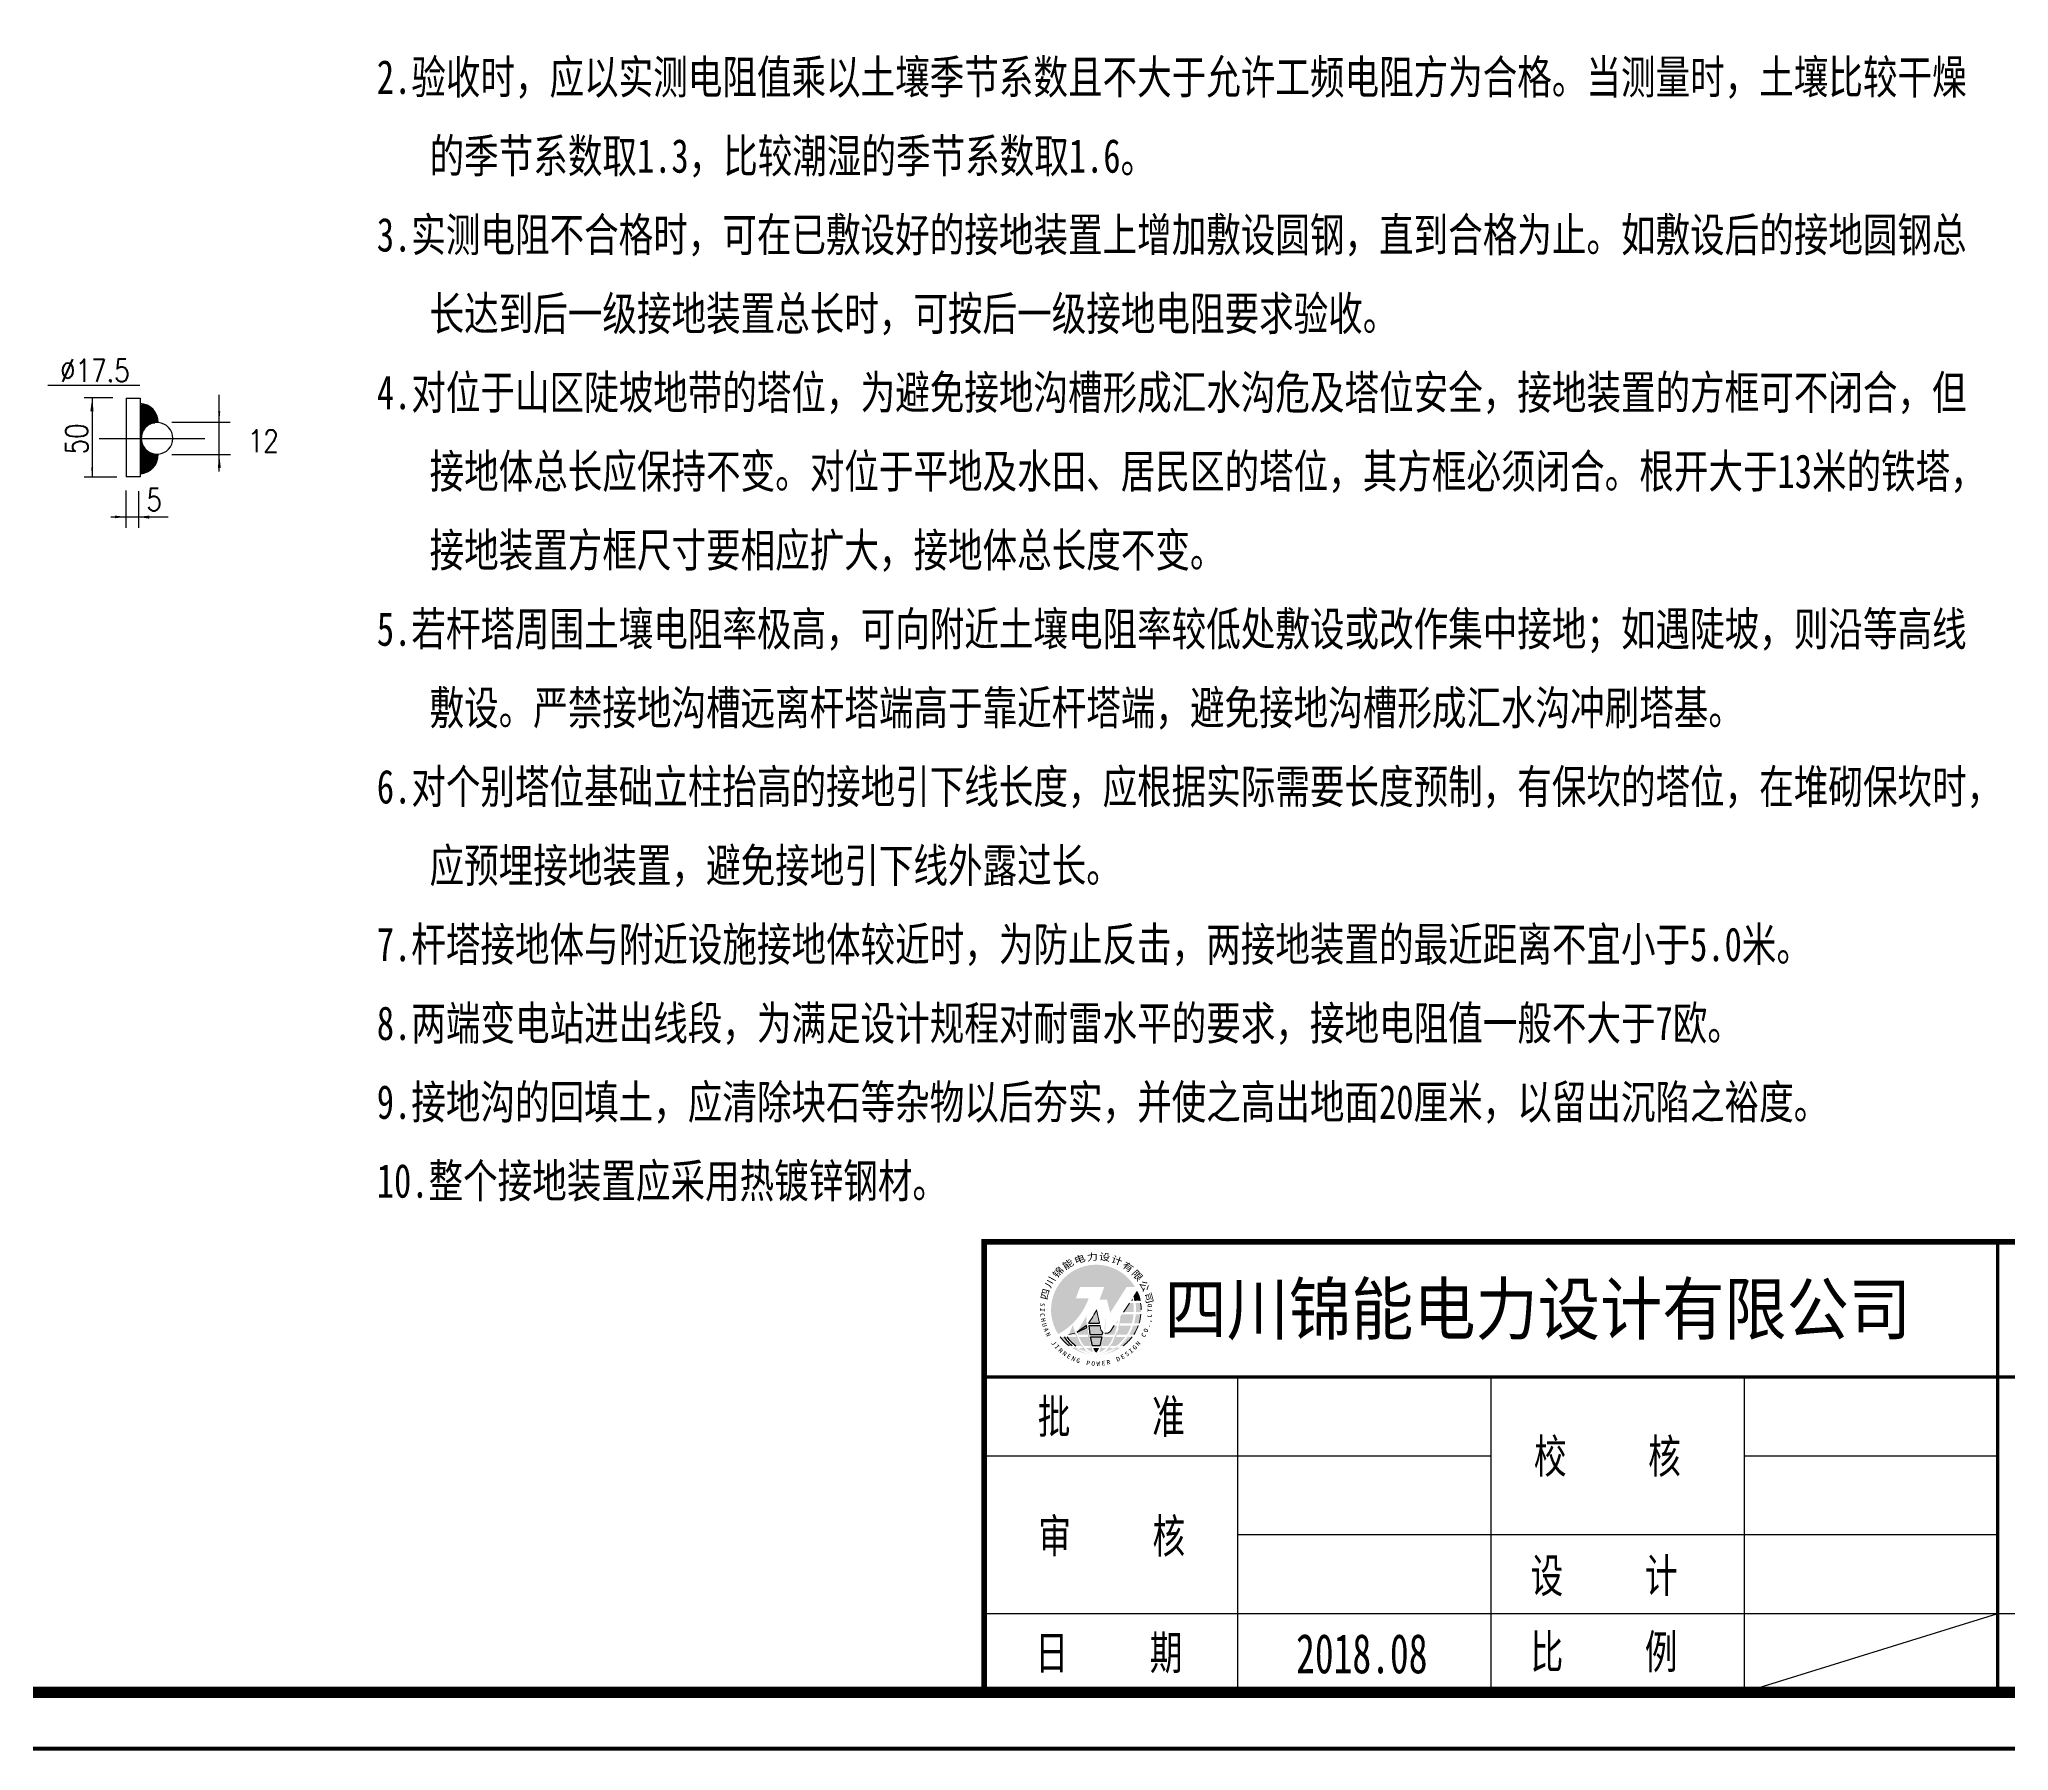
# Model space of a CAD drawing. Extents: x 457 to 4918, y -67 to 391.
# Drawn here: x 3851.5 to 4026.3, y -65.3 to 86.6 of the extents above; entities that cross this region are included whole.
import ezdxf
from ezdxf.enums import TextEntityAlignment as Align

# ---------------------------------------------------------------- set-up
doc = ezdxf.new("R2010")
doc.units = 0
doc.header["$LTSCALE"] = 40
doc.header["$MEASUREMENT"] = 0
doc.layers.get('0').update_dxf_attribs({"linetype": 'CONTINUOUS'})
for name, color, linetype in [('1', 2, 'CONTINUOUS'), ('TK', 1, 'CONTINUOUS'), ('图框', 7, 'CONTINUOUS'), ('图框－字', 40, 'CONTINUOUS')]:
    doc.layers.add(name, color=color, linetype=linetype)
doc.styles.add('AA', font='romans', dxfattribs={"width": 0.75, "bigfont": 'HZTXT'})
doc.styles.add('TT宋体', font='', dxfattribs={"width": 0.7, "oblique": 1, "height": 1})
doc.styles.add('宋体', font='', dxfattribs={"height": 3.75})
doc.styles.add('宋体-0.71', font='', dxfattribs={"width": 0.71})
doc.styles.add('宋体-0.8', font='', dxfattribs={"width": 0.8})
doc.styles.add('宋体-0.9', font='', dxfattribs={"width": 0.9})
doc.styles.add('宋体－0.71', font='', dxfattribs={"width": 0.71})
doc.styles.get('TT宋体').set_extended_font_data('FangSong_GB2312')
doc.styles.get('宋体').set_extended_font_data('宋体')
doc.styles.get('宋体-0.71').set_extended_font_data('SimSun')
doc.styles.get('宋体-0.8').set_extended_font_data('SimSun')
doc.styles.get('宋体-0.9').set_extended_font_data('SimSun')
doc.styles.get('宋体－0.71').set_extended_font_data('SimSun')

# ---------------------------------------------------------------- blocks, each defined once
blk = doc.blocks.new('*X24')
at = {"color": 0, "linetype": 'Continuous'}
for p, q in [((353.8576530644643, 487), (353.9424347446309, 487)), ((353.8576530644643, 486.9), (354.3752236620197, 486.9)), ((353.8576530644643, 486.8), (354.5922034594302, 486.8)), ((353.8576530644643, 486.7), (354.751795669562, 486.7)), ((353.8576530644643, 486.6), (354.8794205172557, 486.6)), ((353.8576530644643, 486.5), (354.9853257700307, 486.5)), ((353.8576530644643, 486.4), (355.0748759599626, 486.4)), ((353.8576530644643, 486.3), (355.1512927315625, 486.3)), ((353.8576530644643, 486.2), (355.216681886005, 486.2)), ((353.8576530644643, 486.1), (355.2724992558982, 486.1)), ((353.8576530644643, 486), (355.3197900951117, 486)), ((353.8576530644643, 485.9), (355.3593233854236, 485.9)), ((353.8576530644643, 485.8), (355.3916721702188, 485.8)), ((353.8576530644643, 485.7), (355.4172638820336, 485.7)), ((353.8576530644643, 485.6), (355.436412851888, 485.6)), ((353.8576530644643, 485.5), (355.4493415872503, 485.5)), ((353.8576530644643, 485.4), (355.4561945308005, 485.4)), ((353.8576530644643, 485.3), (355.1579232753101, 485.3)), ((353.8576530644643, 485.2), (354.8033105061186, 485.2)), ((353.8576530644643, 485.0999999999999), (354.6127224744218, 485.0999999999999)), ((353.8576530644643, 485), (354.4729969691462, 485)), ((353.8576530644643, 484.9), (354.3624893514031, 484.9)), ((353.8576530644643, 484.7999999999998), (354.2722440737993, 484.7999999999998)), ((353.8576530644643, 484.7), (354.1975256685311, 484.7)), ((353.8576530644643, 484.6), (354.1354846437875, 484.6)), ((353.8576530644643, 484.4999999999998), (354.0842676604577, 484.4999999999998)), ((353.8576530644643, 484.4), (354.0426100699907, 484.4)), ((353.8576530644643, 484.2999999999998), (354.0096257952608, 484.2999999999998)), ((353.8576530644643, 484.2), (353.984689895236, 484.2)), ((353.8576530644643, 484.1), (353.9673694504601, 484.1)), ((353.8576530644643, 484), (353.9573819743708, 484)), ((353.8576530644643, 483.9), (353.9545709403095, 483.9)), ((353.8576530644643, 483.8), (353.9588931018889, 483.8)), ((353.8576530644643, 483.7), (353.9704150988047, 483.7)), ((353.8576530644643, 483.6), (353.9893187066442, 483.6)), ((353.8576530644643, 483.4999999999998), (354.0159157281644, 483.4999999999998)), ((353.8576530644643, 483.4), (354.0506755192179, 483.4)), ((353.8576530644643, 483.3), (354.0942712934427, 483.3)), ((353.8576530644643, 483.2), (354.1476572136111, 483.2)), ((353.8576530644643, 483.1), (354.2122005183602, 483.1)), ((353.8576530644643, 483), (354.2899213728559, 483)), ((353.8576530644643, 482.9), (354.3839680465239, 482.9)), ((353.8576530644643, 482.8), (354.4996883638162, 482.8)), ((353.8576530644643, 482.7), (354.6475911352525, 482.7)), ((353.8576530644643, 482.6), (354.8553050833255, 482.6)), ((353.8576530644643, 482.5), (355.4565684871022, 482.5)), ((353.8576530644643, 482.4), (355.4567859239289, 482.4)), ((353.8576530644643, 482.3), (355.4510087064711, 482.3)), ((353.8576530644643, 482.2), (355.4391739946622, 482.2)), ((353.8576530644643, 482.1), (355.4211502794322, 482.1)), ((353.8576530644643, 482), (355.3967298333388, 482)), ((353.8576530644643, 481.9), (355.3656160379922, 481.9)), ((353.8576530644643, 481.8), (355.3274036642557, 481.8)), ((353.8576530644643, 481.7), (355.281548745609, 481.7)), ((353.8576530644643, 481.6), (355.2273221139298, 481.6)), ((353.8576530644643, 481.5), (355.1637357217035, 481.5)), ((353.8576530644643, 481.4), (355.0894206237659, 481.4)), ((353.8576530644643, 481.3), (355.0024122882547, 481.3)), ((353.8576530644643, 481.2), (354.8997402012966, 481.2)), ((353.8576530644643, 481.0999999999999), (354.77654629831, 481.0999999999999)), ((353.8576530644643, 481), (354.623828049719, 481)), ((353.8576530644643, 480.9), (354.4206222026978, 480.9)), ((353.8576530644643, 480.7999999999998), (354.0751001395033, 480.7999999999998))]:
    blk.add_line(p, q, dxfattribs=at)
blk = doc.blocks.new('锦能logo')
h = blk.add_hatch(color=5)
h.set_gradient(color1=(0, 0, 255), color2=(209, 209, 255), rotation=134.99999999999994, one_color=1, tint=0.9100000262260437, name='CURVED')
h.paths.add_polyline_path([(2956.981062167134, 7398.653929549574, 0.1437894166291007), (2957.616142303794, 7396.491219602932, 0.1827803456007146), (2960.321191244089, 7399.67334109557), (2959.18015398389, 7399.67334109557), (2959.553200110414, 7400.673341095568), (2961.705198880404, 7400.673341095568), (2961.291227192975, 7399.563634659838), (2961.944313963222, 7399.563634659838), (2962.22901424623, 7398.383151630135), (2963.6834255885, 7400.673341095568), (2964.433883768072, 7400.673341095568, 0.7651000113716319)])
h = blk.add_hatch(color=256)
edge = h.paths.add_edge_path()
edge.add_line((2964.636341288388, 7400.278409326524), (2964.359166231878, 7399.866872934381))
edge.add_ellipse((2960.981062167133, 7398.653929549574), major_axis=(0, 4), ratio=0.8862548494234943, start_angle=281.5369590328168, end_angle=287.6520596271704, ccw=False)
edge.add_line((2964.45445762818, 7399.453929549574), (2964.900245755586, 7399.453929549574))
edge.add_arc((2960.981062167133, 7398.653929549574), 3.999999999999951, 11.53695903281878, 23.96132766610068)
edge = h.paths.add_edge_path()
edge.add_spline(control_points=[(2964.250670857409, 7399.453929549574), (2964.238540475621, 7399.518107791411), (2964.224955721538, 7399.581923909233), (2964.209926932942, 7399.645289493854)], knot_values=[4.923285607825284, 4.923285607825284, 4.923285607825284, 4.923285607825284, 4.974821320729691, 4.974821320729691, 4.974821320729691, 4.974821320729691], degree=3, periodic=0)
edge.add_line((2964.209926932942, 7399.645289493854), (2964.081043547701, 7399.453929549574))
edge.add_line((2964.081043547701, 7399.453929549574), (2964.250670857409, 7399.453929549574))
h = blk.add_hatch(color=256)
edge = h.paths.add_edge_path()
edge.add_ellipse((2960.981062167133, 7398.653929549574), major_axis=(0, 4), ratio=0.2227920946588142, start_angle=112.99399430776069, end_angle=123.3670129692268, ccw=False)
edge.add_arc((2957.627393821145, 7401.120008587621), 4.758928899940781, 290.43028847167915, 302.16282589198244, ccw=False)
edge.add_spline(control_points=[(2959.288581126923, 7396.660427776624), (2959.311716001526, 7396.59007686566), (2959.336077830356, 7396.521201268988), (2959.361581253227, 7396.453929549574)], knot_values=[2.110626972965158, 2.110626972965158, 2.110626972965158, 2.110626972965158, 2.174523381089374, 2.174523381089374, 2.174523381089374, 2.174523381089374], degree=3, periodic=0)
edge.add_line((2959.361581253227, 7396.453929549574), (2960.236789836156, 7396.453929549574))
edge = h.paths.add_edge_path()
edge.add_ellipse((2960.981062167133, 7398.653929549574), major_axis=(0, 4), ratio=0.548638331573045, start_angle=120.9869532087852, end_angle=123.3670129692309, ccw=False)
edge.add_arc((2957.627393821145, 7401.120008587621), 4.75892889994079, 281.33658652327006, 288.02179753906887, ccw=False)
edge.add_line((2958.562867329798, 7396.453929549574), (2959.148248796764, 7396.453929549574))
edge = h.paths.add_edge_path()
edge.add_ellipse((2960.981062167133, 7398.653929549574), major_axis=(0, 4), ratio=0.8862548494234943, start_angle=126.86989764584419, end_angle=143.1301023541536, ccw=False)
edge.add_line((2958.145046648978, 7396.253929549574), (2957.781062167133, 7396.253929549574))
edge.add_arc((2960.981062167133, 7398.653929549574), 3.999999999999808, 216.869897645844, 233.130102354156)
edge.add_line((2958.581062167133, 7395.453929549574), (2958.854050528517, 7395.453929549574))
edge = h.paths.add_edge_path()
edge.add_ellipse((2960.981062167133, 7398.653929549574), major_axis=(0, 4), ratio=0.548638331573045, start_angle=126.869897645843, end_angle=143.1301023541535, ccw=False)
edge.add_line((2959.225419506099, 7396.253929549574), (2958.388133573606, 7396.253929549574))
edge.add_spline(control_points=[(2958.388133573605, 7396.253929549574), (2958.428873015288, 7396.197209226918), (2958.47105159217, 7396.141861338325), (2958.514584378582, 7396.087959601681)], knot_values=[2.251264128307453, 2.251264128307453, 2.251264128307453, 2.251264128307453, 2.308950918631056, 2.308950918631056, 2.308950918631056, 2.308950918631056], degree=3, periodic=0)
edge.add_spline(control_points=[(2958.514584378582, 7396.087959601681), (2958.579933067868, 7396.007045694479), (2958.648333350761, 7395.929390565147), (2958.719497950681, 7395.855243577877)], knot_values=[2.308950918631056, 2.308950918631056, 2.308950918631056, 2.308950918631056, 2.395546711078181, 2.395546711078181, 2.395546711078181, 2.395546711078181], degree=3, periodic=0)
edge.add_spline(control_points=[(2958.719497950681, 7395.855243577877), (2958.784879693385, 7395.787121797535), (2958.852594748059, 7395.721961178952), (2958.922420333952, 7395.659955102126)], knot_values=[2.395546711078181, 2.395546711078181, 2.395546711078181, 2.395546711078181, 2.475105702872351, 2.475105702872351, 2.475105702872351, 2.475105702872351], degree=3, periodic=0)
edge.add_spline(control_points=[(2958.922420333952, 7395.659955102126), (2958.998625351018, 7395.592284003029), (2959.07734416236, 7395.528370189746), (2959.158287177293, 7395.46846503519)], knot_values=[2.475105702872351, 2.475105702872351, 2.475105702872351, 2.475105702872351, 2.5619333928921, 2.5619333928921, 2.5619333928921, 2.5619333928921], degree=3, periodic=0)
edge.add_spline(control_points=[(2959.158287177293, 7395.46846503519), (2959.164869775819, 7395.463593316706), (2959.171467084271, 7395.458748109767), (2959.178078946897, 7395.453929549574)], knot_values=[2.5619333928921, 2.5619333928921, 2.5619333928921, 2.5619333928921, 2.568994555918444, 2.568994555918444, 2.568994555918444, 2.568994555918444], degree=3, periodic=0)
edge.add_line((2959.178078946897, 7395.453929549574), (2959.664330171358, 7395.453929549574))
edge = h.paths.add_edge_path()
edge.add_ellipse((2960.981062167133, 7398.653929549574), major_axis=(0, 4), ratio=0.2227920946588142, start_angle=126.8698976458474, end_angle=143.1301023541531, ccw=False)
edge.add_line((2960.268127464225, 7396.253929549574), (2959.44278636639, 7396.253929549574))
edge.add_spline(control_points=[(2959.44278636639, 7396.253929549574), (2959.566802330377, 7395.968304404979), (2959.711907769087, 7395.717357848514), (2959.885958734283, 7395.492582574107), (2959.901564914547, 7395.473031038098), (2959.917281615523, 7395.453929549574)], knot_values=[2.239461292921109, 2.239461292921109, 2.239461292921109, 2.239461292921109, 2.525164764367402, 2.525164764367402, 2.553069319174481, 2.553069319174481, 2.553069319174481, 2.553069319174481], degree=3, periodic=0)
edge.add_line((2959.917281615523, 7395.453929549574), (2960.446361139952, 7395.453929549574))
edge = h.paths.add_edge_path()
edge.add_ellipse((2960.981062167133, 7398.653929549574), major_axis=(0, 4), ratio=0.8862548494234943, start_angle=148.2116693829467, end_angle=179.9999999999962, ccw=False)
edge.add_line((2959.113607321071, 7395.253929549574), (2958.873931416562, 7395.253929549574))
edge.add_arc((2960.981062167133, 7398.653929549574), 4, 238.2116693829475, 269.9999999999968)
h = blk.add_hatch(color=256)
edge = h.paths.add_edge_path()
edge.add_line((2960.303633320672, 7397.453929549576), (2961.275626788034, 7397.453929549574))
edge.add_line((2961.275626788034, 7397.453929549574), (2961.028117067938, 7398.653859529253))
edge.add_arc((2949.396426195539, 7404.858068765025), 13.18288453989743, 325.8301632773273, 331.9250557706892, ccw=False)
h.paths.add_polyline_path([(2960.656764305257, 7395.45319312562), (2960.470422019384, 7396.254326736809), (2961.491919576964, 7396.254326736809), (2961.312051362964, 7395.45319312562)])
edge = h.paths.add_edge_path()
edge.add_line((2961.554203114296, 7396.67963156367), (2961.523220757679, 7396.454030657793))
edge.add_line((2961.523220757679, 7396.454030657793), (2960.438661576827, 7396.454030657792))
edge.add_line((2960.438661576827, 7396.454030657792), (2960.338518995747, 7397.25691873606))
edge.add_line((2960.338518995747, 7397.25691873606), (2961.331495671739, 7397.253929549575))
edge.add_line((2961.331495671739, 7397.253929549575), (2961.373950294682, 7397.011791336146))
edge.add_arc((2961.870947410163, 7397.066507578737), 0.4999999999999714, 186.2826018710461, 230.6920239323921)
h.paths.add_polyline_path([(2959.288296430605, 7396.660355698461), (2960.160759453479, 7397.090699799897), (2960.137815593471, 7397.262492086918)])
h = blk.add_hatch(color=256)
edge = h.paths.add_edge_path()
edge.add_spline(control_points=[(2964.321339429546, 7398.453929549575), (2964.333550000845, 7398.721104585125), (2964.320737977568, 7398.989764808892), (2964.28360268591, 7399.253929549574)], knot_values=[4.660048990562125, 4.660048990562125, 4.660048990562125, 4.660048990562125, 4.870036013834051, 4.870036013834051, 4.870036013834051, 4.870036013834051], degree=3, periodic=0)
edge.add_line((2964.28360268591, 7399.253929549574), (2963.946340973734, 7399.253929549574))
edge.add_line((2963.946340973734, 7399.253929549574), (2963.407530677874, 7398.453929549575))
edge.add_line((2963.407530677874, 7398.453929549575), (2964.321339429546, 7398.453929549575))
edge = h.paths.add_edge_path()
edge.add_line((2964.935806153789, 7399.253929549574), (2964.485973203536, 7399.253929549574))
edge.add_ellipse((2960.981062167133, 7398.653929549574), major_axis=(0, 4), ratio=0.8862548494234943, start_angle=267.13401601740213, end_angle=278.626926558679, ccw=False)
edge.add_line((2964.521647517566, 7398.453929549575), (2964.976059038221, 7398.453929549575))
edge.add_arc((2960.981062167133, 7398.653929549578), 3.999999999999986, 357.1340160173777, 359.9999999999757)
edge.add_arc((2960.981062167133, 7398.653929549573), 4, 1.13991e-11, 8.626926558690478)
edge = h.paths.add_edge_path()
edge.add_spline(control_points=[(2964.154284994874, 7397.453929549576), (2964.226842945412, 7397.701088076622), (2964.277265516587, 7397.956760359453), (2964.305052440105, 7398.228478990844), (2964.306294910523, 7398.241200859534), (2964.307479708482, 7398.253929549574)], knot_values=[4.392859425485228, 4.392859425485228, 4.392859425485228, 4.392859425485228, 4.597508568944722, 4.597508568944722, 4.607554696123628, 4.607554696123628, 4.607554696123628, 4.607554696123628], degree=3, periodic=0)
edge.add_line((2964.307479708481, 7398.253929549574), (2963.272828103908, 7398.253929549574))
edge.add_line((2963.27282810391, 7398.253929549574), (2963.152534636767, 7398.075323508726))
edge.add_ellipse((2960.981062167133, 7398.653929549574), major_axis=(0, 4), ratio=0.548638331573045, start_angle=252.54239687627899, end_angle=261.6829005567523, ccw=False)
edge.add_line((2963.074532614684, 7397.453929549574), (2964.154284994874, 7397.453929549574))
edge = h.paths.add_edge_path()
edge.add_line((2964.961011915561, 7398.253929549574), (2964.508311932138, 7398.253929549574))
edge.add_ellipse((2960.981062167133, 7398.653929549574), major_axis=(0, 4), ratio=0.8862548494234943, start_angle=252.5423968762787, end_angle=264.2608295227337, ccw=False)
edge.add_line((2964.362795140377, 7397.453929549574), (2964.796818972801, 7397.453929549574))
edge.add_arc((2960.981062167133, 7398.653929549573), 3.999999999999845, 342.5423968762892, 354.2608295227446)
edge = h.paths.add_edge_path()
edge.add_spline(control_points=[(2963.708071417149, 7396.453929549574), (2963.722060495244, 7396.476284119536), (2963.735835845721, 7396.498816594688), (2963.885982688607, 7396.750288058729), (2964.000270169787, 7396.996499318715), (2964.090091903094, 7397.253929549575)], knot_values=[4.097934744531436, 4.097934744531436, 4.097934744531436, 4.097934744531436, 4.119530461088637, 4.119530461088637, 4.337106801878666, 4.337106801878666, 4.337106801878666, 4.337106801878666], degree=3, periodic=0)
edge.add_line((2964.090091903094, 7397.253929549575), (2963.036809336644, 7397.253929549575))
edge.add_ellipse((2960.981062167133, 7398.653929549574), major_axis=(0, 4), ratio=0.548638331573045, start_angle=236.6329870307708, end_angle=249.5126848852783, ccw=False)
edge.add_line((2962.813875537502, 7396.453929549574), (2963.708071417149, 7396.453929549574))
edge = h.paths.add_edge_path()
edge.add_line((2964.728060966172, 7397.253929549575), (2964.301858023566, 7397.253929549575))
edge.add_ellipse((2960.981062167133, 7398.653929549574), major_axis=(0, 4), ratio=0.8862548494234943, start_angle=236.6329870307723, end_angle=249.51268488527768, ccw=False)
edge.add_line((2963.941737067337, 7396.453929549574), (2964.321720784831, 7396.453929549574))
edge.add_arc((2960.981062167133, 7398.653929549574), 3.999999999999916, 326.6329870307686, 339.5126848852755)
edge = h.paths.add_edge_path()
edge.add_spline(control_points=[(2962.784279539617, 7395.453929549574), (2963.0816886685, 7395.670685139674), (2963.349455536195, 7395.941706136047), (2963.573843342575, 7396.253929549574)], knot_values=[3.714253050741602, 3.714253050741602, 3.714253050741602, 3.714253050741602, 4.031885701711837, 4.031885701711837, 4.031885701711837, 4.031885701711837], degree=3, periodic=0)
edge.add_line((2963.573843342575, 7396.253929549574), (2962.736704828167, 7396.253929549574))
edge.add_ellipse((2960.981062167133, 7398.653929549574), major_axis=(0, 4), ratio=0.548638331573045, start_angle=216.8698976458475, end_angle=233.130102354157, ccw=False)
edge.add_line((2962.297794162909, 7395.453929549574), (2962.784279539617, 7395.453929549574))
edge = h.paths.add_edge_path()
edge.add_line((2964.181062167133, 7396.253929549574), (2963.817077685288, 7396.253929549574))
edge.add_ellipse((2960.981062167133, 7398.653929549574), major_axis=(0, 4), ratio=0.8862548494234943, start_angle=216.8698976458474, end_angle=233.1301023541559, ccw=False)
edge.add_line((2963.108073805749, 7395.453929549574), (2963.381062167134, 7395.453929549574))
edge.add_arc((2960.981062167133, 7398.653929549574), 3.999999999999961, 306.8698976458538, 323.1301023541625)
h = blk.add_hatch(color=256)
edge = h.paths.add_edge_path()
edge.add_ellipse((2960.981062167133, 7398.653929549574), major_axis=(0, 4), ratio=0.548638331573045, start_angle=148.2116693829451, end_angle=156.4349843470533, ccw=False)
edge.add_line((2959.825009467735, 7395.253929549574), (2959.487741293254, 7395.253929549574))
edge.add_spline(control_points=[(2959.487741293254, 7395.253929549574), (2959.497414595796, 7395.248441286056), (2959.50711107926, 7395.243007554984), (2959.705199304247, 7395.133381292929), (2959.901981436066, 7395.049746957019), (2960.103702934556, 7394.987501514934)], knot_values=[2.675861574488249, 2.675861574488249, 2.675861574488249, 2.675861574488249, 2.685596137520379, 2.685596137520379, 2.87426176627722, 2.87426176627722, 2.87426176627722, 2.87426176627722], degree=3, periodic=0)
edge = h.paths.add_edge_path()
edge.add_ellipse((2960.981062167133, 7398.653929549574), major_axis=(0, 4), ratio=0.2227920946588142, start_angle=148.2116693829511, end_angle=159.7350271753392, ccw=False)
edge.add_line((2960.511610093494, 7395.253929549574), (2960.102659638547, 7395.253929549574))
edge.add_spline(control_points=[(2960.102659638531, 7395.253929549589), (2960.271023879841, 7395.093847910067), (2960.447455135382, 7394.981508139252), (2960.639160360004, 7394.912288348518), (2960.655780749933, 7394.90669959402), (2960.672395110727, 7394.901526130303)], knot_values=[2.660182515614395, 2.660182515614395, 2.660182515614395, 2.660182515614395, 2.946025558428636, 2.946025558428636, 2.973172350748401, 2.973172350748401, 2.973172350748401, 2.973172350748401], degree=3, periodic=0)
edge = h.paths.add_edge_path(flags=17)
edge.add_spline(control_points=[(2961.858516553375, 7394.987577166084), (2962.070582387616, 7395.053111472752), (2962.277192669183, 7395.142258694488), (2962.474328626089, 7395.253929549574)], knot_values=[3.408957094167295, 3.408957094167295, 3.408957094167295, 3.408957094167295, 3.607306422438472, 3.607306422438472, 3.607306422438472, 3.607306422438472], degree=3, periodic=0)
edge.add_line((2962.474328626089, 7395.253929549574), (2962.137114866532, 7395.253929549574))
edge.add_ellipse((2960.981062167133, 7398.653929549574), major_axis=(0, 4), ratio=0.548638331573045, start_angle=203.5677259901119, end_angle=211.7883306170561, ccw=False)
edge = h.paths.add_edge_path()
edge.add_line((2963.088192917704, 7395.253929549574), (2962.848517013196, 7395.253929549574))
edge.add_ellipse((2960.981062167133, 7398.653929549574), major_axis=(0, 4), ratio=0.8862548494234943, start_angle=179.9999999999962, end_angle=211.7883306170542, ccw=False)
edge.add_arc((2960.981062167133, 7398.653929549574), 4, 269.9999999999968, 301.7883306170562)
h = blk.add_hatch(color=256)
edge = h.paths.add_edge_path()
edge.add_spline(control_points=[(2962.871261622121, 7397.453929549574), (2962.886847128583, 7397.541483108903), (2962.900749563246, 7397.630106074602), (2962.912924268924, 7397.719561386606)], knot_values=[4.39846764421691, 4.39846764421691, 4.39846764421691, 4.39846764421691, 4.469670888643411, 4.469670888643411, 4.469670888643411, 4.469670888643411], degree=3, periodic=0)
edge.add_line((2962.912924268924, 7397.719561386606), (2962.734017808048, 7397.453929549574))
edge.add_line((2962.734017808048, 7397.453929549574), (2962.871261622121, 7397.453929549574))
edge = h.paths.add_edge_path()
edge.add_spline(control_points=[(2962.600473923594, 7396.453929549574), (2962.640374726167, 7396.559172065085), (2962.677499260145, 7396.668319759509), (2962.757534068245, 7396.932966224926), (2962.797902888273, 7397.091194768968), (2962.832336246277, 7397.253929549575)], knot_values=[4.108645960211934, 4.108645960211934, 4.108645960211934, 4.108645960211934, 4.208607940612338, 4.208607940612338, 4.343707102819545, 4.343707102819545, 4.343707102819545, 4.343707102819545], degree=3, periodic=0)
edge.add_line((2962.832336246277, 7397.253929549575), (2962.599315234084, 7397.253929549575))
edge.add_line((2962.599315234084, 7397.253929549575), (2962.271781169773, 7396.767622488517))
edge.add_arc((2961.870947410164, 7397.066507578737), 0.4999999999999714, 255.2323980017045, 323.2896350481477, ccw=False)
edge.add_ellipse((2960.981062167133, 7398.653929549574), major_axis=(0, 4), ratio=0.2227920946588142, start_angle=236.6329870307735, end_angle=238.820130398395, ccw=False)
edge.add_line((2961.72533449811, 7396.453929549574), (2962.600473923594, 7396.453929549574))
edge = h.paths.add_edge_path()
edge.add_spline(control_points=[(2962.044765516351, 7395.453929549574), (2962.077254990169, 7395.493381026517), (2962.109265684618, 7395.534732932496), (2962.280280676527, 7395.769808874506), (2962.408222392252, 7395.997981287271), (2962.519292112041, 7396.253929549574)], knot_values=[3.730062961207603, 3.730062961207603, 3.730062961207603, 3.730062961207603, 3.787747146551102, 3.787747146551102, 4.043715071269597, 4.043715071269597, 4.043715071269597, 4.043715071269597], degree=3, periodic=0)
edge.add_line((2962.519292112041, 7396.253929549574), (2961.693996870041, 7396.253929549574))
edge.add_ellipse((2960.981062167133, 7398.653929549574), major_axis=(0, 4), ratio=0.2227920946588142, start_angle=216.869897645847, end_angle=233.1301023541516, ccw=False)
edge.add_line((2961.515763194314, 7395.453929549574), (2962.044765516351, 7395.453929549574))
edge = h.paths.add_edge_path()
edge.add_spline(control_points=[(2961.687206736099, 7395.108670120731), (2961.710849277093, 7395.126184182917), (2961.734401723015, 7395.144603203798), (2961.757839030544, 7395.1639211968)], knot_values=[3.526917542540041, 3.526917542540041, 3.526917542540041, 3.526917542540041, 3.566033487143058, 3.566033487143058, 3.566033487143058, 3.566033487143058], degree=3, periodic=0)
edge.add_spline(control_points=[(2961.757839030544, 7395.1639211968), (2961.791066722037, 7395.191308827008), (2961.824062991302, 7395.220503344761), (2961.856756475953, 7395.251487690944)], knot_values=[3.566033487143058, 3.566033487143058, 3.566033487143058, 3.566033487143058, 3.621489197586634, 3.621489197586634, 3.621489197586634, 3.621489197586634], degree=3, periodic=0)
edge.add_spline(control_points=[(2961.856756475953, 7395.251487690944), (2961.857614028328, 7395.252300412498), (2961.858471372382, 7395.25311436548), (2961.859328506827, 7395.253929549591)], knot_values=[3.621489197586634, 3.621489197586634, 3.621489197586634, 3.621489197586634, 3.622943804725669, 3.622943804725669, 3.622943804725669, 3.622943804725669], degree=3, periodic=0)
edge.add_line((2961.859328506811, 7395.253929549574), (2961.450514240773, 7395.253929549574))
edge.add_ellipse((2960.981062167133, 7398.653929549574), major_axis=(0, 4), ratio=0.2227920946588142, start_angle=200.2593301670574, end_angle=211.7883306170499, ccw=False)
edge.add_spline(control_points=[(2961.289646889723, 7394.901389705381), (2961.306832910057, 7394.9067557857), (2961.32402443564, 7394.91257148374), (2961.341222464831, 7394.918837188779)], knot_values=[3.309935535646116, 3.309935535646116, 3.309935535646116, 3.309935535646116, 3.338035074114368, 3.338035074114368, 3.338035074114368, 3.338035074114368], degree=3, periodic=0)
edge.add_spline(control_points=[(2961.341222464831, 7394.918837188779), (2961.358880588583, 7394.925270518653), (2961.376545568579, 7394.932178255442), (2961.399365473754, 7394.941710888665), (2961.404513032477, 7394.943903845129), (2961.409660913406, 7394.946139630558)], knot_values=[3.338035074114368, 3.338035074114368, 3.338035074114368, 3.338035074114368, 3.36688635248987, 3.36688635248987, 3.375288881217743, 3.375288881217743, 3.375288881217743, 3.375288881217743], degree=3, periodic=0)
edge.add_spline(control_points=[(2961.409660913406, 7394.946139630558), (2961.433397456778, 7394.956448691416), (2961.457140850442, 7394.967668326879), (2961.480866759613, 7394.979792719738)], knot_values=[3.375288881217743, 3.375288881217743, 3.375288881217743, 3.375288881217743, 3.4140323934231, 3.4140323934231, 3.4140323934231, 3.4140323934231], degree=3, periodic=0)
edge.add_spline(control_points=[(2961.480866759613, 7394.979792719738), (2961.503459204677, 7394.991337890781), (2961.526035795927, 7395.003703437707), (2961.548575522274, 7395.016884337836)], knot_values=[3.4140323934231, 3.4140323934231, 3.4140323934231, 3.4140323934231, 3.450925001616033, 3.450925001616033, 3.450925001616033, 3.450925001616033], degree=3, periodic=0)
edge.add_spline(control_points=[(2961.548575522274, 7395.016884337836), (2961.572467203149, 7395.030855841071), (2961.596317464107, 7395.04574344226), (2961.620101281948, 7395.061541159631)], knot_values=[3.450925001616033, 3.450925001616033, 3.450925001616033, 3.450925001616033, 3.49003046403729, 3.49003046403729, 3.49003046403729, 3.49003046403729], degree=3, periodic=0)
edge.add_spline(control_points=[(2961.620101281948, 7395.061541159631), (2961.642535885749, 7395.076442700357), (2961.664911371012, 7395.092154027529), (2961.687206736099, 7395.108670120731)], knot_values=[3.49003046403729, 3.49003046403729, 3.49003046403729, 3.49003046403729, 3.526917542540041, 3.526917542540041, 3.526917542540041, 3.526917542540041], degree=3, periodic=0)
h = blk.add_hatch(color=256)
edge = h.paths.add_edge_path()
edge.add_spline(control_points=[(2960.981062167194, 7394.853935159444), (2960.981727004263, 7394.854017897967), (2960.991820073574, 7394.85503193055), (2961.038327152559, 7394.893489684063), (2961.071455213247, 7394.93046201283), (2961.148447622351, 7395.051408580002), (2961.192914586096, 7395.141947061633), (2961.236713616394, 7395.253929549574)], knot_values=[3.169311877621223, 3.169311877621223, 3.169311877621223, 3.169311877621223, 3.323781551669673, 3.323781551669673, 3.478251225718127, 3.478251225718127, 3.660927202167009, 3.660927202167009, 3.660927202167009, 3.660927202167009], degree=3, periodic=0)
edge.add_line((2961.236713616394, 7395.253929549574), (2960.725135237765, 7395.253929549574))
edge.add_spline(control_points=[(2960.725135237765, 7395.253929549574), (2960.779769687456, 7395.113926995359), (2960.836751859494, 7395.007446897527), (2960.9219513646, 7394.892951199977), (2960.953212038973, 7394.867689729759), (2960.977467314246, 7394.854184245434), (2960.980650265171, 7394.853986420347), (2960.981062167138, 7394.853935159435)], knot_values=[2.62227151623049, 2.62227151623049, 2.62227151623049, 2.62227151623049, 2.850686360674083, 2.850686360674083, 3.018171193868113, 3.018171193868113, 3.113873434683093, 3.113873434683093, 3.113873434683093, 3.113873434683093], degree=3, periodic=0)
at = {"color": 7, "lineweight": 0}
for p, q in [((2964.636341288388, 7400.278409326524), (2964.359166231878, 7399.866872934381)), ((2961.275626788034, 7397.453929549574), (2961.028117067938, 7398.653859529253)), ((2963.946340973734, 7399.253929549574), (2963.407530677874, 7398.453929549575)), ((2961.373950294682, 7397.011791336146), (2961.331495671739, 7397.253929549575)), ((2962.599315234084, 7397.253929549575), (2962.271781169773, 7396.767622488517))]:
    blk.add_line(p, q, dxfattribs=at)
for p, q in [((2960.137815593471, 7397.262492086918), (2959.288296430605, 7396.660355698461)), ((2959.288296430605, 7396.660355698461), (2960.160759453479, 7397.090699799897)), ((2960.160759453479, 7397.090699799897), (2960.137815593471, 7397.262492086918)), ((2960.303633320672, 7397.453929549576), (2961.275626788034, 7397.453929549574)), ((2960.338518995747, 7397.25691873606), (2961.331495671739, 7397.253929549575)), ((2960.338518995747, 7397.25691873606), (2960.438661576827, 7396.454030657792)), ((2961.554203114296, 7396.67963156367), (2961.523220757679, 7396.454030657793)), ((2960.438661576827, 7396.454030657792), (2961.523220757679, 7396.454030657793)), ((2960.470422019384, 7396.254326736809), (2961.491919576964, 7396.254326736809)), ((2960.656764305257, 7395.45319312562), (2960.470422019384, 7396.254326736809)), ((2961.312051362964, 7395.45319312562), (2960.656764305257, 7395.45319312562)), ((2961.491919576964, 7396.254326736809), (2961.312051362964, 7395.45319312562))]:
    blk.add_line(p, q)
for centre, radius, start, end in [((2960.981062167133, 7398.653929549574), 3.999999999999998, 11.53695903280796, 23.96132766610368), ((2949.396426195539, 7404.858068765025), 13.18288453989743, 325.8301632773273, 331.9250557706892), ((2960.981062167133, 7398.653929549573), 4, 0, 8.626926558710773), ((2957.627393821145, 7401.120008587621), 4.758928899940781, 281.3365865232777, 288.0217975390541), ((2961.870947410163, 7397.066507578737), 0.4999999999999714, 186.2826018710461, 230.6920239323921), ((2961.870947410164, 7397.066507578737), 0.4999999999999714, 255.232398001711, 323.2896350481268), ((2960.981062167133, 7398.653929549574), 4, 326.6329870307663, 339.5126848852572), ((2960.981062167133, 7398.653929549573), 3.999999999999998, 342.5423968762713, 354.2608295227657), ((2960.981062167133, 7398.653929549574), 4, 216.8698976458544, 233.1301023541664), ((2960.981062167133, 7398.653929549574), 4, 306.8698976458335, 323.1301023541456)]:
    blk.add_arc(centre, radius, start, end, dxfattribs=at)
for start_param, end_param in [(4.913746901175041, 5.020475540637175), (2.214297435588183, 2.498091544796465)]:
    blk.add_ellipse((2960.981062167133, 7398.653929549574), major_axis=(0, 4), ratio=0.8862548494234943, start_param=start_param, end_param=end_param)
blk.add_open_spline([(2958.388133573605, 7396.253929549574), (2958.612520476636, 7395.941522284908), (2958.880565643273, 7395.670749807747), (2959.178078946897, 7395.453929549574)], degree=3)
at = {"width": 1.199999999999999}
for s, height, rotation, style, p in [('电', 0.6, 20.45454545454546, '宋体-0.8', (2959.165383876877, 7402.687764077343)), ('力', 0.6, 6.818181818181818, '宋体-0.71', (2960.194816752031, 7402.993218109758)), ('设', 0.6, 353.1818181818182, '宋体－0.71', (2961.217755710953, 7403.090085648852)), ('锦', 0.6, 47.72727272727272, '宋体-0.9', (2957.506557434682, 7401.419712636435)), ('能', 0.6, 34.0909090909091, '宋体-0.8', (2958.246008285137, 7402.167906883606)), ('计', 0.6, 339.5454545454545, '宋体-0.8', (2962.26404547188, 7402.92139644756)), ('有', 0.6, 325.9090909090909, '宋体-0.8', (2963.230902280205, 7402.483390558791)), ('限', 0.6, 312.2727272727273, '宋体－0.71', (2964.07805952731, 7401.866034095592)), ('四', 0.6, 75.00000000000001, '宋体-0.8', (2956.620283041136, 7399.489826739384)), ('川', 0.6, 61.36363636363636, '宋体-0.8', (2956.929735555601, 7400.541327975904)), ('公', 0.6, 298.6363636363636, '宋体-0.8', (2964.75650162721, 7401.045383321623)), ('司', 0.6, 285, '宋体-0.8', (2965.244470925319, 7400.092294421289)), ('I', 0.4, 268.4131932482936, '宋体-0.8', (2956.006947292615, 7398.817443283114)), ('S', 0.4, 262.9846218197222, '宋体-0.8', (2956.044725810823, 7399.287284823755)), ('C', 0.4, 273.8417646768651, '宋体-0.8', (2956.013787457748, 7398.346134995591)), ('D', 0.4, 92.9846218197223, '宋体-0.8', (2965.952385471478, 7398.887382177773)), ('T', 0.4, 87.55605039115088, '宋体-0.8', (2965.952174378708, 7398.416024303976)), ('H', 0.4, 279.2703361054365, '宋体-0.8', (2956.065184948741, 7397.877587679225)), ('U', 0.4, 284.6989075340079, '宋体-0.8', (2956.16067872108, 7397.416004285682)), ('A', 0.4, 290.1274789625793, '宋体-0.8', (2956.29941217887, 7396.965525299001)), ('N', 0.4, 295.5560503911508, '宋体-0.8', (2956.480140858645, 7396.530191594751)), ('C', 0.4, 60.41319324829371, '宋体-0.8', (2965.296179874169, 7396.17435000853)), ('O', 0.4, 65.84176467686511, '宋体-0.8', (2965.511406205129, 7396.593701789512)), ('L', 0.4, 82.12747896257942, '宋体-0.8', (2965.907371537007, 7397.946800481983)), ('.', 0.4, 71.2703361054365, '宋体-0.8', (2965.685994555029, 7397.031534175053)), (',', 0.4, 76.698907534008, '宋体-0.8', (2965.818378835732, 7397.483919731822)), ('J', 0.4, 306.4131932482936, '宋体-0.8', (2956.960737049911, 7395.720409227881)), ('I', 0.4, 311.8417646768651, '宋体-0.8', (2957.256293529225, 7395.353224455202)), ('N', 0.4, 317.2703361054363, '宋体-0.8', (2957.585261836886, 7395.01564758647)), ('N', 0.4, 322.6989075340079, '宋体-0.8', (2957.944691069446, 7394.710706745434)), ('S', 0.4, 33.2703361054365, '宋体-0.8', (2963.689753153948, 7394.47881893261)), ('I', 0.4, 38.69890753400791, '宋体-0.8', (2964.072589750047, 7394.753799714553)), ('G', 0.4, 44.1274789625794, '宋体-0.8', (2964.427694801189, 7395.063765345557)), ('N', 0.4, 49.55605039115081, '宋体-0.8', (2964.751882952747, 7395.405935379516)), ('E', 0.4, 328.1274789625793, '宋体-0.8', (2958.331357083612, 7394.441137304956)), ('N', 0.4, 333.5560503911507, '宋体-0.8', (2958.741791417379, 7394.209357350224)), ('G', 0.4, 338.9846218197222, '宋体-0.8', (2959.172312402744, 7394.017445988105)), ('P', 0.4, 349.841764676865, '宋体-0.8', (2960.078021393778, 7393.759741885864)), ('O', 0.4, 355.2703361054365, '宋体-0.8', (2960.545085030854, 7393.696260796764)), ('W', 0.4, 0.6989075340078003, '宋体-0.8', (2961.01605945935, 7393.677250866407)), ('E', 0.4, 6.127478962579287, '宋体-0.8', (2961.486719955995, 7393.702882617207)), ('R', 0.4, 11.5560503911507, '宋体-0.8', (2961.952844613533, 7393.772926127857)), ('D', 0.4, 22.4131932482936, '宋体-0.8', (2962.85483972493, 7394.04334247309)), ('E', 0.4, 27.84176467686501, '宋体-0.8', (2963.282619124345, 7394.241289625599))]:
    blk.add_text(s, height=height, rotation=rotation, dxfattribs=dict(at, style=style)).set_placement(p)

msp = doc.modelspace()

# ---------------------------------------------------------------- linework, layer by layer
at = {"linetype": 'Continuous'}
for p, q in [((3856.767647449753, 51.18770975468851), (3866.130245673947, 51.18770975468851)), ((3860.40031208751, 47.78532764118427), (3859.162176437105, 47.78532764118427))]:
    msp.add_line(p, q, dxfattribs=at)
at = {"const_width": 0.35}
msp.add_lwpolyline([(3700.344306277588, -65.11638303298241), (4120.344306277588, -65.11638303298241), (4120.344306277588, 231.8836169670176), (3700.344306277588, 231.8836169670176)], close=True, dxfattribs=at)
at = {"color": 0, "lineweight": 5}
msp.add_lwpolyline([(4115.344306277588, -20.11638303298241), (3935.766306277588, -20.11638303298241)], close=True, dxfattribs=at)
msp.add_lwpolyline([(4115.344306277588, -20.11638303298241), (3935.766306277588, -20.11638303298241)], close=True, dxfattribs=at)
msp.add_lwpolyline([(4002.844306277588, -60.11638303298241), (4025.344306277588, -53.11638303298241)])
at = {"linetype": 'Continuous'}
for centre, radius, start, end in [((3860.32850425773, 52.63963296951988), 1.671583885278603, 359.1472732970275, 87.5379326861394), ((3861.90098951176, 51.21444560017608), 1.403799413174845, 85.9619379521078, 274.0901007590051), ((3861.90098951176, 51.21444560017608), 1.403799413174943, 274.2022887314967, 85.75495438590161), ((3860.32850425773, 49.75023324590438), 1.671583885278287, 272.4620673138606, 2.177299439773893), ((3860.32850425773, 49.75023324590438), 1.671583885278302, 2.18212637990253, 2.188370672347995)]:
    msp.add_arc(centre, radius, start, end, dxfattribs=at)
at = {"color": 0, "lineweight": 5}
msp.add_open_spline([(3935.766306277588, -20.11638303298241), (3935.766306277588, -20.11638303298241), (4115.344306277588, -20.11638303298241), (4115.344306277588, -20.11638303298241)], degree=3, dxfattribs=at)
at = {"layer": '1', "linetype": 'Continuous'}
for p, q in [((3852.217112868453, 55.94075069984683), (3860.369680387095, 55.94075069984683)), ((3857.965328391187, 54.79991757020707), (3855.427797961525, 54.79991757020707)), ((3856.133050103916, 54.76368776185791), (3856.133736021478, 47.77487656649464)), ((3859.162176437105, 54.78532764118427), (3859.162176437105, 47.78532764118427)), ((3859.162176437105, 54.78532764118427), (3860.40031208751, 54.78532764118427)), ((3860.40031208751, 54.78532764118427), (3860.40031208751, 47.78532764118427)), ((3867.429594215249, 48.26417142328137), (3867.429594215249, 55.07778868627065)), ((3863.222636384318, 52.64937850542628), (3868.398326427687, 52.64937850542628)), ((3863.222636384318, 49.78618615342566), (3868.41588792334, 49.78618615342566)), ((3855.427797961525, 47.79443033308053), (3858.319081434176, 47.79443033308053)), ((3859.136627610784, 46.59781362850481), (3859.136627610784, 43.25739404408523)), ((3860.26472317056, 46.52070538083353), (3860.26472317056, 43.27495553985591)), ((3857.788082607683, 44.24368775205949), (3862.875775119301, 44.24368775205949))]:
    msp.add_line(p, q, dxfattribs=at)
for points in [[(3856.144515842909, 54.80857209617534), (3855.97901259259, 53.61679587129765), (3856.263470623071, 53.61679587129765)], [(3867.428734561439, 52.66001041921118), (3867.318384910945, 53.62544604659342), (3867.515094057084, 53.62544604659342)], [(3867.429437327792, 49.78362994350755), (3867.296283413783, 48.56906218862514), (3867.562591241916, 48.56906218862514)], [(3856.140518019336, 47.80046109657997), (3856.048571769159, 48.6096918665653), (3856.232464269513, 48.6096918665653)], [(3859.134451096539, 44.2438478641061), (3858.16901546939, 44.35419751460086), (3858.16901546939, 44.12027061533445)], [(3860.249734091234, 44.24379449373373), (3861.2151697185, 44.35414414376282), (3861.2151697185, 44.0782700179916)]]:
    msp.add_solid(points, dxfattribs=at)
at = {"layer": 'TK', "const_width": 1}
msp.add_lwpolyline([(3725.344306277588, -60.11638303298241), (4115.344306277588, -60.11638303298241), (4115.344306277588, 226.8836169670176), (3725.344306277588, 226.8836169670176)], close=True, dxfattribs=at)
at = {"layer": '图框', "color": 0}
for p, q in [((3957.844306277588, -32.11638303298241), (3957.844306277588, -60.11638303298241)), ((3980.344306277588, -32.11638303298241), (3980.344306277588, -60.11638303298241)), ((4002.844306277588, -32.11638303298241), (4002.844306277588, -60.11638303298241)), ((3935.344306277588, -39.11638303298241), (3980.344306277588, -39.11638303298241)), ((4002.844306277588, -39.11638303298241), (4025.344306277588, -39.11638303298241)), ((3957.844306277588, -46.11638303298241), (4025.344306277588, -46.11638303298241)), ((3935.344306277588, -53.11638303298241), (4115.261131537041, -53.11638303298241)), ((4115.344306277588, -60.11638303298241), (3935.344306277588, -60.11638303298241))]:
    msp.add_line(p, q, dxfattribs=at)
at = {"layer": '图框', "color": 0, "lineweight": 60, "const_width": 0.5}
msp.add_lwpolyline([(3935.344306277588, -60.11638303298241), (3935.344306277588, -20.11638303298241), (4115.344306277588, -20.11638303298241)], dxfattribs=at)
at = {"layer": '图框', "color": 0, "lineweight": 30, "const_width": 0.3}
for points in [[(4025.344306277588, -60.11638303298241), (4025.344306277588, -20.11638303298241)], [(3935.594306277588, -32.11638303298241), (4115.261131537041, -32.11638303298241)]]:
    msp.add_lwpolyline(points, dxfattribs=at)

# ---------------------------------------------------------------- block references
at = {"linetype": 'Continuous'}
msp.add_blockref('*X24', (3506.542659023089, -432.6961337501343), dxfattribs=at)
at = {"color": 0}
msp.add_blockref('锦能logo', (984.3046579378301, -7424.809892440679), dxfattribs=at)

# ---------------------------------------------------------------- texts
at = {"style": 'TT宋体', "width": 0.75}
for s, p in [('2.验收时，应以实测电阻值乘以土壤季节系数且不大于允许工频电阻方为合格。当测量时，土壤比较干燥', (3881.416183637932, 81.797004805303)), ('的季节系数取1.3，比较潮湿的季节系数取1.6。', (3886.099344093596, 74.797004805303)), ('3.实测电阻不合格时，可在已敷设好的接地装置上增加敷设圆钢，直到合格为止。如敷设后的接地圆钢总', (3881.416183637932, 67.79700480530391)), ('长达到后一级接地装置总长时，可按后一级接地电阻要求验收。', (3886.099344093596, 60.797004805303)), ('4.对位于山区陡坡地带的塔位，为避免接地沟槽形成汇水沟危及塔位安全，接地装置的方框可不闭合，但', (3881.416183637932, 53.797004805303)), ('接地体总长应保持不变。对位于平地及水田、居民区的塔位，其方框必须闭合。根开大于13米的铁塔，', (3886.099344093596, 46.797004805303)), ('接地装置方框尺寸要相应扩大，接地体总长度不变。', (3886.099344093596, 39.797004805303)), ('5.若杆塔周围土壤电阻率极高，可向附近土壤电阻率较低处敷设或改作集中接地；如遇陡坡，则沿等高线', (3881.416183637932, 32.797004805303)), ('敷设。严禁接地沟槽远离杆塔端高于靠近杆塔端，避免接地沟槽形成汇水沟冲刷塔基。', (3886.099344093596, 25.79700480530391)), ('6.对个别塔位基础立柱抬高的接地引下线长度，应根据实际需要长度预制，有保坎的塔位，在堆砌保坎时，', (3881.416183637932, 18.79700480530391)), ('应预埋接地装置，避免接地引下线外露过长。', (3886.099344093596, 11.797004805303)), ('7.杆塔接地体与附近设施接地体较近时，为防止反击，两接地装置的最近距离不宜小于5.0米。', (3881.416183637932, 4.797004805303004)), ('8.两端变电站进出线段，为满足设计规程对耐雷水平的要求，接地电阻值一般不大于7欧。', (3881.416183637932, -2.202995194696996)), ('9.接地沟的回填土，应清除块石等杂物以后夯实，并使之高出地面20厘米，以留出沉陷之裕度。', (3881.416183637932, -9.202995194696086)), ('10.整个接地装置应采用热镀锌钢材。', (3881.416183637932, -16.202995194697))]:
    msp.add_text(s, height=3, dxfattribs=at).set_placement(p)
at = {"color": 0, "style": '宋体', "width": 0.7}
msp.add_text('2018.08', height=3.5, dxfattribs=at).set_placement((3963.042942689079, -58.4267034843806))
at = {"layer": '1', "linetype": 'Continuous', "style": 'AA', "width": 0.8}
for s, p in [('%%C17.5', (3856.385342877951, 56.23501643480995)), ('12', (3871.338684477738, 49.97772840446123)), ('5', (3861.649825116514, 44.75865278754645))]:
    msp.add_text(s, height=2, dxfattribs=at).set_placement(p, align=Align.CENTER)
msp.add_text('50', height=2, rotation=90, dxfattribs=at).set_placement((3855.765265103091, 51.1589325139139), align=Align.CENTER)
at = {"layer": '图框－字', "color": 0}
for s, height, style, width, p in [('四川锦能电力设计有限公司', 4.5, '宋体-0.9', 0.9, (3951.357866063368, -28.32788325368165)), ('批     准', 3, '宋体-0.71', 0.71, (3940.098911701047, -37.13492155618587)), ('校     核', 3, '宋体-0.71', 0.71, (3984.153142231746, -40.66024194609417)), ('审     核', 3, '宋体-0.71', 0.71, (3940.144312956007, -47.73569532217698)), ('设     计', 3, '宋体-0.71', 0.71, (3983.857740976786, -51.24898694498006)), ('日     期', 3, '宋体-0.71', 0.71, (3939.894312955774, -58.08847925295413)), ('比     例', 3, '宋体-0.71', 0.71, (3983.857740976902, -58.01244032281465))]:
    msp.add_text(s, height=height, dxfattribs=dict(at, style=style, width=width)).set_placement(p)

doc.saveas('drawing.dxf')
